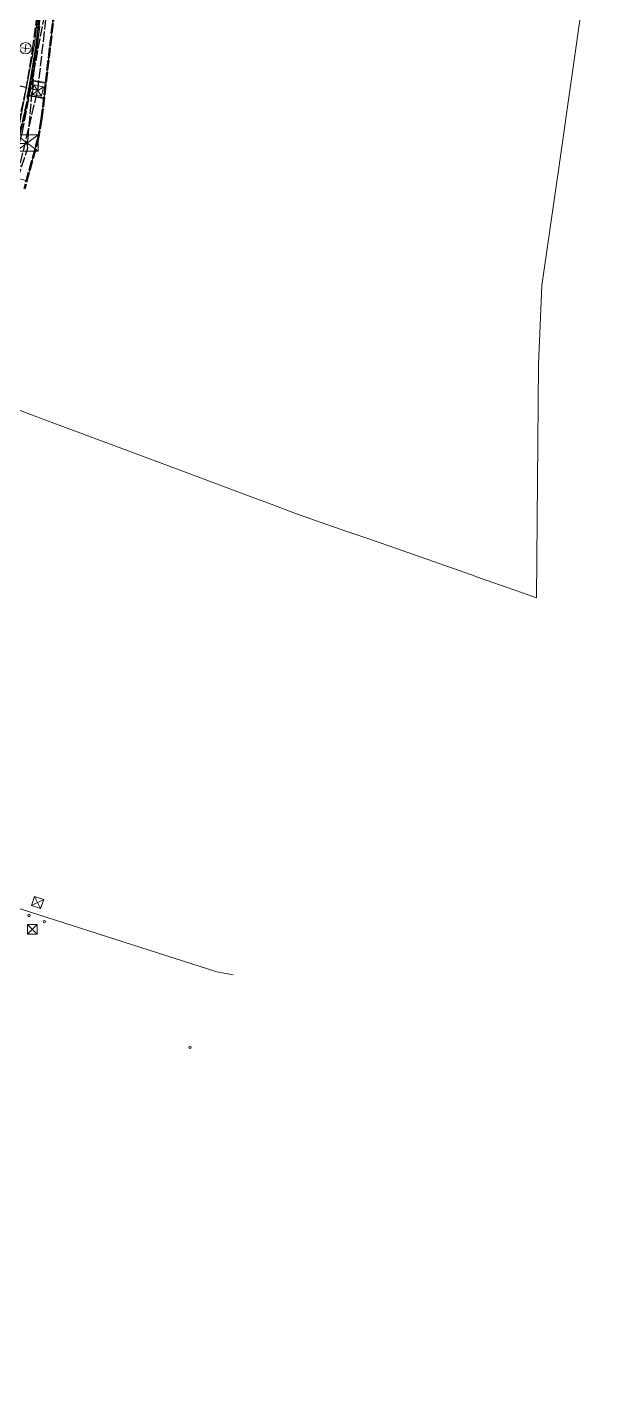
# Model space of a CAD drawing. Header units: metres. Extents: x 105014 to 106600, y 111320 to 118425.
# Drawn here: x 105949.5 to 106019.9, y 114550.3 to 114717.8 of the extents above; entities that cross this region are included whole.
import ezdxf

# ---------------------------------------------------------------- set-up
doc = ezdxf.new("R2010")
doc.units = ezdxf.units.M
doc.linetypes.add('DASHED', pattern=[1.524, 1.27, -0.254])
for name, color, linetype, lineweight in [('00-BASE-LIMITE', 7, 'DASHED', 50), ('00-BASE-UE', 42, 'DASHED', 25), ('10-PAV-CALZADA-MIXTA', 8, 'CONTINUOUS', 30), ('10-PAV-SARDINEL', 252, 'CONTINUOUS', 13), ('20-EP-ZONA-DURA', 253, 'CONTINUOUS', 13), ('20-EP-ZONA-VERDE', 84, 'CONTINUOUS', 13), ('30-RED-ENEL-NODOS', 11, 'CONTINUOUS', 13), ('30-RED-ENEL-PROY', 1, 'DASHED', 25), ('30-RED-ETB-CAMARA', 151, 'CONTINUOUS', 13), ('30-RED-ETB-PROY', 5, 'DASHED', 25), ('30-RED-VANTI-PROY', 2, 'DASHED', 25), ('35-RH-ACUE-MENOR-EXIST', 151, 'CONTINUOUS', 13), ('35-RH-ACUE-MENOR-PROY', 5, 'DASHED', 25), ('36-RH-SAN-POZOS', 216, 'CONTINUOUS', 13), ('60-PREDIAL-LOTE', 42, 'CONTINUOUS', 13)]:
    doc.layers.add(name, color=color, linetype=linetype, lineweight=lineweight)

# ---------------------------------------------------------------- blocks, each defined once
blk = doc.blocks.new('CAM_ETB_T_13')
for p, q in [((-1.375, -1.025), (1.375, 1.025)), ((-1.375, 1.025), (1.375, -1.025))]:
    blk.add_line(p, q)
blk.add_lwpolyline([(-1.375, -1.025), (1.375, -1.025), (1.375, 1.025), (-1.375, 1.025)], close=True)
blk = doc.blocks.new('POSTE')
blk.add_circle((0, 0), 0.15)
blk = doc.blocks.new('CAJA_ENEL')
for p, q in [((-0.6, -0.6), (0.6, 0.6)), ((-0.6, 0.6), (0.6, -0.6))]:
    blk.add_line(p, q)
blk.add_lwpolyline([(-0.6, -0.6), (0.6, -0.6), (0.6, 0.6), (-0.6, 0.6)], close=True)
blk = doc.blocks.new('POZO_SAN')
for p, q in [((-0.5, 0), (0.5, 0)), ((0, -0.5), (0, 0.5))]:
    blk.add_line(p, q)
blk.add_circle((0, 0), 0.7)

msp = doc.modelspace()

# ---------------------------------------------------------------- linework, layer by layer
at = {"layer": '00-BASE-LIMITE'}
msp.add_lwpolyline([(105954.4929, 114733.3351), (105951.3437, 114706.3967), (105950.9695, 114704.1529), (105949.2349, 114697.7164)], dxfattribs=at)
at = {"layer": '00-BASE-UE'}
msp.add_lwpolyline([(105954.4929, 114733.3351), (105951.3437, 114706.3967), (105950.9695, 114704.1529), (105949.2349, 114697.7164)], dxfattribs=at)
at = {"layer": '10-PAV-CALZADA-MIXTA'}
msp.add_lwpolyline([(105950.9305, 114717.8469), (105950.8089, 114716.8671), (105950.6787, 114715.8863), (105950.5397, 114714.9049), (105950.3915, 114713.9225), (105950.2337, 114712.9397), (105950.0661, 114711.9569), (105949.8887, 114710.9757), (105949.7021, 114709.9979), (105949.5065, 114709.0239)], dxfattribs=at)
at = {"layer": '10-PAV-SARDINEL'}
for points in [[(105951.1291, 114717.8231), (105951.0073, 114716.8417), (105950.8769, 114715.8592), (105950.7376, 114714.876), (105950.5892, 114713.8918), (105950.4311, 114712.9071), (105950.2631, 114711.9223), (105950.0854, 114710.9392), (105949.8984, 114709.9595), (105949.7024, 114708.9837), (105949.4983, 114708.0119)], [(105949.5065, 114709.0239), (105949.7021, 114709.9979), (105949.8887, 114710.9757), (105950.0661, 114711.9569), (105950.2337, 114712.9397), (105950.3915, 114713.9225), (105950.5397, 114714.9049), (105950.6787, 114715.8863), (105950.8089, 114716.8671), (105950.9305, 114717.8469)]]:
    msp.add_lwpolyline(points, dxfattribs=at)
at = {"layer": '20-EP-ZONA-DURA'}
msp.add_lwpolyline([(105954.4929, 114733.3351), (105951.868, 114710.8813), (105950.1297, 114711.1845), (105950.2631, 114711.9223), (105950.4311, 114712.9071), (105950.5892, 114713.8918), (105950.7376, 114714.876), (105950.8769, 114715.8592), (105951.0073, 114716.8417), (105951.1291, 114717.8231)], dxfattribs=at)
for points in [[(105951.8557, 114710.7767), (105951.6476, 114708.9967), (105949.7699, 114709.3195), (105949.8984, 114709.9595), (105950.0854, 114710.9392), (105950.1117, 114711.0849), (105951.8557, 114710.7767)], [(105949.5171, 114698.7034), (105947.3012, 114699.3039), (105947.3397, 114699.4371), (105947.6036, 114700.3749), (105947.8623, 114701.3163), (105948.1157, 114702.2616), (105948.3628, 114703.2104), (105948.604, 114704.163), (105948.8384, 114705.1195), (105949.0657, 114706.0796), (105949.2859, 114707.0438), (105949.4983, 114708.0119), (105949.7024, 114708.9837), (105949.7499, 114709.2205), (105951.6354, 114708.8917), (105951.3437, 114706.3967), (105950.9695, 114704.1529), (105949.5171, 114698.7034)]]:
    msp.add_lwpolyline(points, close=True, dxfattribs=at)
at = {"layer": '20-EP-ZONA-VERDE'}
for points in [[(105951.8679, 114710.8813), (105951.8557, 114710.7767), (105950.1117, 114711.0849), (105950.1297, 114711.1845), (105951.8679, 114710.8813)], [(105951.6475, 114708.9967), (105951.6353, 114708.8917), (105949.7499, 114709.2205), (105949.7699, 114709.3195), (105951.6475, 114708.9967)]]:
    msp.add_lwpolyline(points, close=True, dxfattribs=at)
at = {"layer": '30-RED-ENEL-PROY'}
for points in [[(105950.8641, 114709.8753), (105953.6435, 114733.9953)], [(105950.8641, 114709.8753), (105935.8295, 114713.7463)], [(105946.6029, 114692.0429), (105950.8641, 114709.8753)]]:
    msp.add_lwpolyline(points, dxfattribs=at)
at = {"layer": '30-RED-ETB-PROY'}
for points in [[(105949.557, 114703.386), (105949.658, 114703.953), (105953.455, 114746.095), (105953.468, 114746.68)], [(105931.114, 114704.098), (105948.915, 114703.333), (105949.557, 114703.386)], [(105940.148, 114672.804), (105939.633, 114672.977), (105949.65, 114702.757), (105949.557, 114703.386)]]:
    msp.add_lwpolyline(points, dxfattribs=at)
at = {"layer": '30-RED-VANTI-PROY'}
for points in [[(105916.6561, 114611.8011), (105917.5191, 114614.3593), (105919.7213, 114620.0777), (105922.3449, 114627.1991), (105924.7387, 114634.3637), (105927.5955, 114642.6581), (105930.0613, 114649.8565), (105935.2187, 114665.1123), (105938.5147, 114674.5977), (105941.6843, 114683.9275), (105944.1935, 114691.1661), (105946.0779, 114696.9725), (105947.0595, 114700.0829), (105948.1693, 114704.3189), (105949.3899, 114709.8347), (105950.2293, 114714.9283), (105950.8171, 114719.5557), (105951.4975, 114727.9543), (105951.7683, 114733.0111), (105951.8102, 114735.2953)], [(105907.6722, 114582.7979), (105908.1869, 114584.3079), (105913.0153, 114598.7205), (105917.4869, 114611.9305), (105923.6651, 114629.4631), (105926.1895, 114637.2785), (105932.0501, 114654.1549), (105937.9487, 114671.2525), (105943.0215, 114686.1443), (105946.2827, 114696.1183), (105947.2475, 114699.1711), (105948.2679, 114703.0567), (105949.2549, 114707.3105), (105949.8141, 114709.7765), (105951.0991, 114718.1455), (105952.1327, 114730.8545), (105952.2876, 114734.4867)]]:
    msp.add_lwpolyline(points, dxfattribs=at)
at = {"layer": '35-RH-ACUE-MENOR-EXIST'}
for points in [[(105919.37, 114617.84), (105973.02, 114600.68)], [(105975.05, 114600.3), (105973.02, 114600.68)], [(105975.05, 114600.3), (105973.02, 114600.68)]]:
    msp.add_lwpolyline(points, dxfattribs=at)
at = {"layer": '35-RH-ACUE-MENOR-PROY'}
msp.add_lwpolyline([(105954.5265, 114816.3428), (105954.2284, 114812.4868), (105952.9687, 114768.8574), (105952.3484, 114727.5527), (105952.2545, 114725.9017), (105952.2646, 114722.3196), (105948.9104, 114704.6195), (105943.3941, 114685.6658), (105927.2872, 114639.0259), (105925.1197, 114628.9907), (105925.0151, 114622.3662), (105920.7314, 114607.9796), (105919.9198, 114605.2707), (105916.7264, 114603.2208), (105915.5661, 114599.9205), (105900.294, 114556.3506), (105898.6053, 114552.429), (105897.5912, 114548.6288)], dxfattribs=at)
at = {"layer": '60-PREDIAL-LOTE'}
msp.add_lwpolyline([(105958.769, 114872.4641), (105960.5304, 114871.4751), (105960.7859, 114871.3318), (105960.7842, 114871.3083), (105958.8505, 114845.8047), (105958.8453, 114845.7383), (105958.561, 114842.1222), (105957.8483, 114830.3455), (105952.6587, 114745.7601), (105951.868, 114728.322), (105950.454, 114715.532), (105946.546, 114694.679), (105940.4737, 114672.3206), (105940.4324, 114672.3459), (105936.333, 114674.857), (105939.2, 114683.2), (105944.6, 114704.2), (105946, 114712.4), (105956.853, 114873.54), (105958.769, 114872.4641)], close=True, dxfattribs=at)
for points in [[(106019.8515, 114731.7047), (106015.4567, 114700.902), (106013.2914, 114685.7255), (106012.8557, 114675.9395), (106012.6174, 114647.0343), (106011.5848, 114647.396), (106006.3798, 114649.2192), (106005.3203, 114649.5903), (106004.5514, 114649.8596), (105991.9629, 114654.2691), (105989.1488, 114655.2549), (105982.9114, 114657.4397), (105980.1031, 114658.4898), (105977.3007, 114659.5378), (105970.7893, 114661.9727), (105959.9593, 114666.0225), (105954.3047, 114668.137), (105951.419, 114669.2161), (105946.4838, 114671.0616)], [(105949.5374, 114710.6403), (105949.6104, 114711.0301), (105950.1962, 114714.1563), (105950.3067, 114714.746), (105950.4541, 114715.5322), (105950.542, 114716.3275), (105950.6079, 114716.9238), (105950.8093, 114718.7458)]]:
    msp.add_lwpolyline(points, dxfattribs=at)

# ---------------------------------------------------------------- block references
at = {"layer": '30-RED-ENEL-NODOS'}
for name, p, rotation in [('CAJA_ENEL', (105950.864, 114709.8752), 79.7), ('CAJA_ENEL', (105950.8437, 114609.2591), 161.6), ('CAJA_ENEL', (105950.1796, 114605.9162), 89.8), ('POSTE', (105949.7929, 114607.6487), 179.8), ('POSTE', (105951.676, 114606.8739), 179.8)]:
    msp.add_blockref(name, p, dxfattribs=dict(at, rotation=rotation))
at = {"layer": '30-RED-ETB-CAMARA'}
for name, p in [('CAM_ETB_T_13', (105949.557, 114703.386)), ('POSTE', (105969.717, 114591.317))]:
    msp.add_blockref(name, p, dxfattribs=at)
at = {"layer": '36-RH-SAN-POZOS', "rotation": 264}
msp.add_blockref('POZO_SAN', (105949.3507, 114715.125), dxfattribs=at)

doc.saveas('drawing.dxf')
